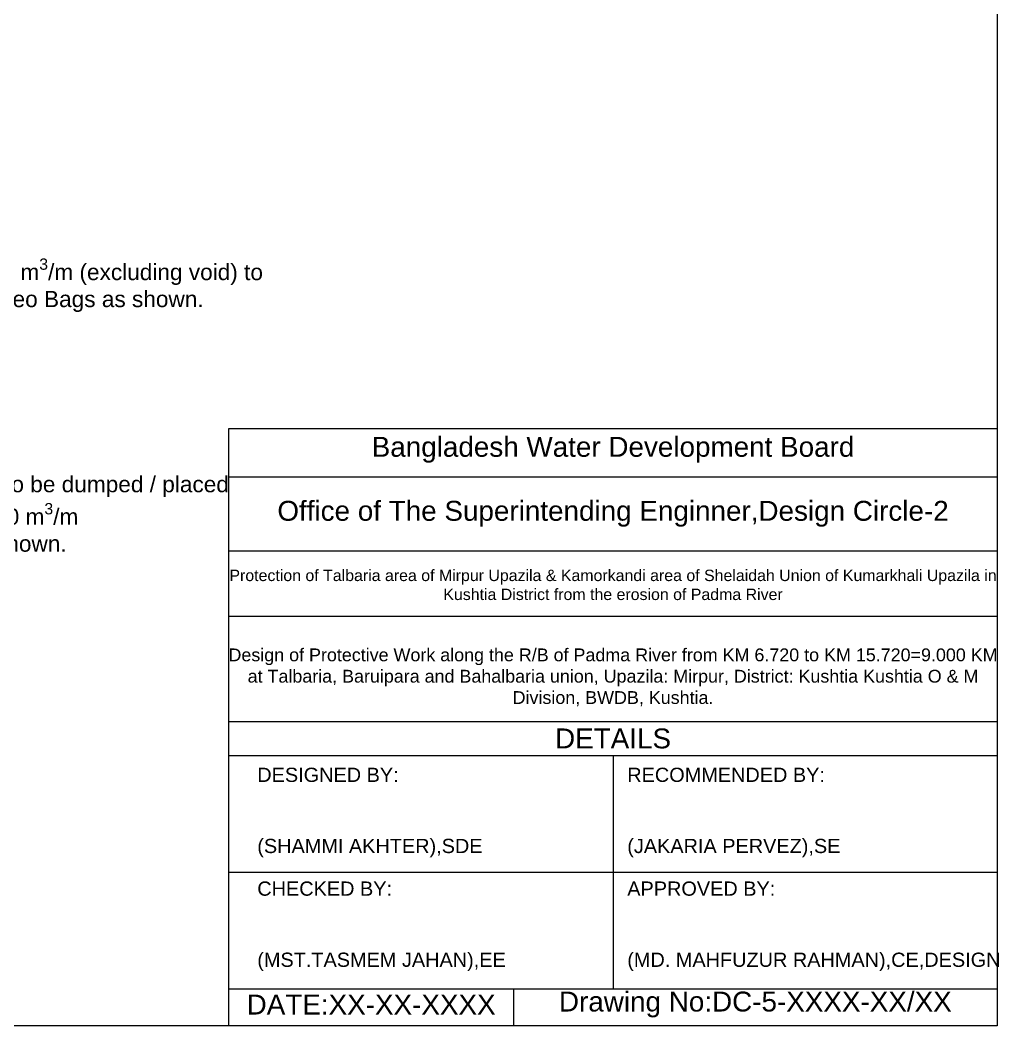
# Model space of a CAD drawing. Header units: inches. Extents: x 15 to 141071, y -30183 to 14738.
# Drawn here: x 70697.5 to 70763.3, y -9453.8 to -9386.2 of the extents above; entities that cross this region are included whole.
import ezdxf

# ---------------------------------------------------------------- set-up
doc = ezdxf.new("R2010")
doc.units = ezdxf.units.IN
doc.header["$MEASUREMENT"] = 0
doc.layers.add('LINE', color=7, linetype='Continuous')
doc.layers.add('Long Section Labels', color=7, linetype='Continuous', lineweight=9)
doc.styles.get("Standard").update_dxf_attribs({"font": 'arial.ttf'})

msp = doc.modelspace()

# ---------------------------------------------------------------- linework, layer by layer
at = {"layer": 'Long Section Labels'}
msp.add_lwpolyline([(70571.846827, -9318.547084), (70763.191247, -9318.547084), (70763.191247, -9453.846723), (70571.846827, -9453.846723)], close=True, dxfattribs=at)
for points in [[(70711.528254, -9453.846723), (70711.528254, -9413.664395), (70763.191247, -9413.664395)], [(70711.528254, -9416.91725), (70763.191247, -9416.91725)], [(70711.528254, -9421.892205), (70763.191247, -9421.892205)], [(70711.528254, -9426.293127), (70763.191247, -9426.293127)], [(70711.528254, -9433.37287), (70763.191247, -9433.37287)], [(70711.528254, -9435.669003), (70763.191247, -9435.669003)], [(70737.359751, -9435.669003), (70737.359751, -9451.359246)], [(70711.528254, -9443.514125), (70763.191247, -9443.514125)], [(70711.528254, -9451.359246), (70763.191247, -9451.359246)], [(70730.662696, -9451.359246), (70730.662696, -9453.846723)]]:
    msp.add_lwpolyline(points, dxfattribs=at)

# ---------------------------------------------------------------- texts
at = {"layer": 'LINE', "color": 7, "lineweight": 20, "ltscale": 0.5, "attachment_point": 1}
for s, insert, char_height, width in [('\\A1;Assorted C.C Blocks  @ 47 {\\C0;m\\H0.7x;\\S3^ ;\\H1.429x;/m} to 24.00 {\\C0;m\\H0.7x;\\S3^ ;\\H1.429x;/m} (excluding void) to be dumped / placed from C1 to D1 over Geo Bags as shown.\\P500 x 500 x 500 --------- 60 %\\P400 x 400 x 400 --------- 40 %', (70668.76318, -9402.228243), 1.088423855, 46.35266503), ('\\A1;250 kg  Geo Bags to be dumped / placed \\P@ 50 {\\C0;m\\H0.7x;\\S3^ ;\\H1.429x;/m} to 22.50 {\\C0;m\\H0.7x;\\S3^ ;\\H1.429x;/m} \\Pfrom C1 to D1 as shown. ', (70683.895203, -9416.86531), 1.08842386, 44.46503777)]:
    msp.add_mtext(s, dxfattribs=dict(at, insert=insert, char_height=char_height, width=width))
at = {"layer": 'Long Section Labels', "char_height": 1.33941094, "attachment_point": 5}
for s, insert in [('Bangladesh Water Development Board', (70737.359751, -9415.099478)), ('Office of The Superintending Enginner,Design Circle-2', (70737.359751, -9419.404728))]:
    msp.add_mtext(s, dxfattribs=dict(at, insert=insert))
at = {"layer": 'Long Section Labels'}
for s, insert, char_height, width, attachment_point in [('Protection of Talbaria area of Mirpur Upazila & Kamorkandi area of Shelaidah Union of Kumarkhali Upazila in Kushtia District from the erosion of Padma River', (70737.359751, -9424.188338), 0.76537768, 53.57643759, 5), ('Design of Protective Work along the R/B of Padma River from KM 6.720 to KM 15.720=9.000 KM at Talbaria, Baruipara and Bahalbaria union, Upazila: Mirpur, District: Kushtia Kushtia O & M Division, BWDB, Kushtia.', (70737.359751, -9430.407032), 0.86104989, 51.66299339, 5), ('DETAILS', (70737.359751, -9434.520937), 1.3394109, 53.57643759, 5), ('DESIGNED BY:^J^J^J(SHAMMI AKHTER),SDE', (70713.441698, -9439.495892), 0.9567221, 26.78821879, 4), ('RECOMMENDED BY:^J^J^J(JAKARIA PERVEZ),SE', (70738.316473, -9439.495892), 0.9567221, 26.78821879, 4), ('CHECKED BY:^J^J^J(MST.TASMEM JAHAN),EE', (70713.441698, -9447.149669), 0.9567221, 26.78821879, 4), ('APPROVED BY:^J^J^J(MD. MAHFUZUR RAHMAN),CE,DESIGN', (70738.316473, -9447.149669), 0.9567221, 26.78821879, 4), ('DATE:XX-XX-XXXX', (70721.095475, -9452.41164), 1.33941094, 26.78821879, 5), ('Drawing No:DC-5-XXXX-XX/XX', (70746.926972, -9452.41164), 1.33941094, 42.09577239, 5)]:
    msp.add_mtext(s, dxfattribs=dict(at, insert=insert, char_height=char_height, width=width, attachment_point=attachment_point))

doc.saveas('drawing.dxf')
